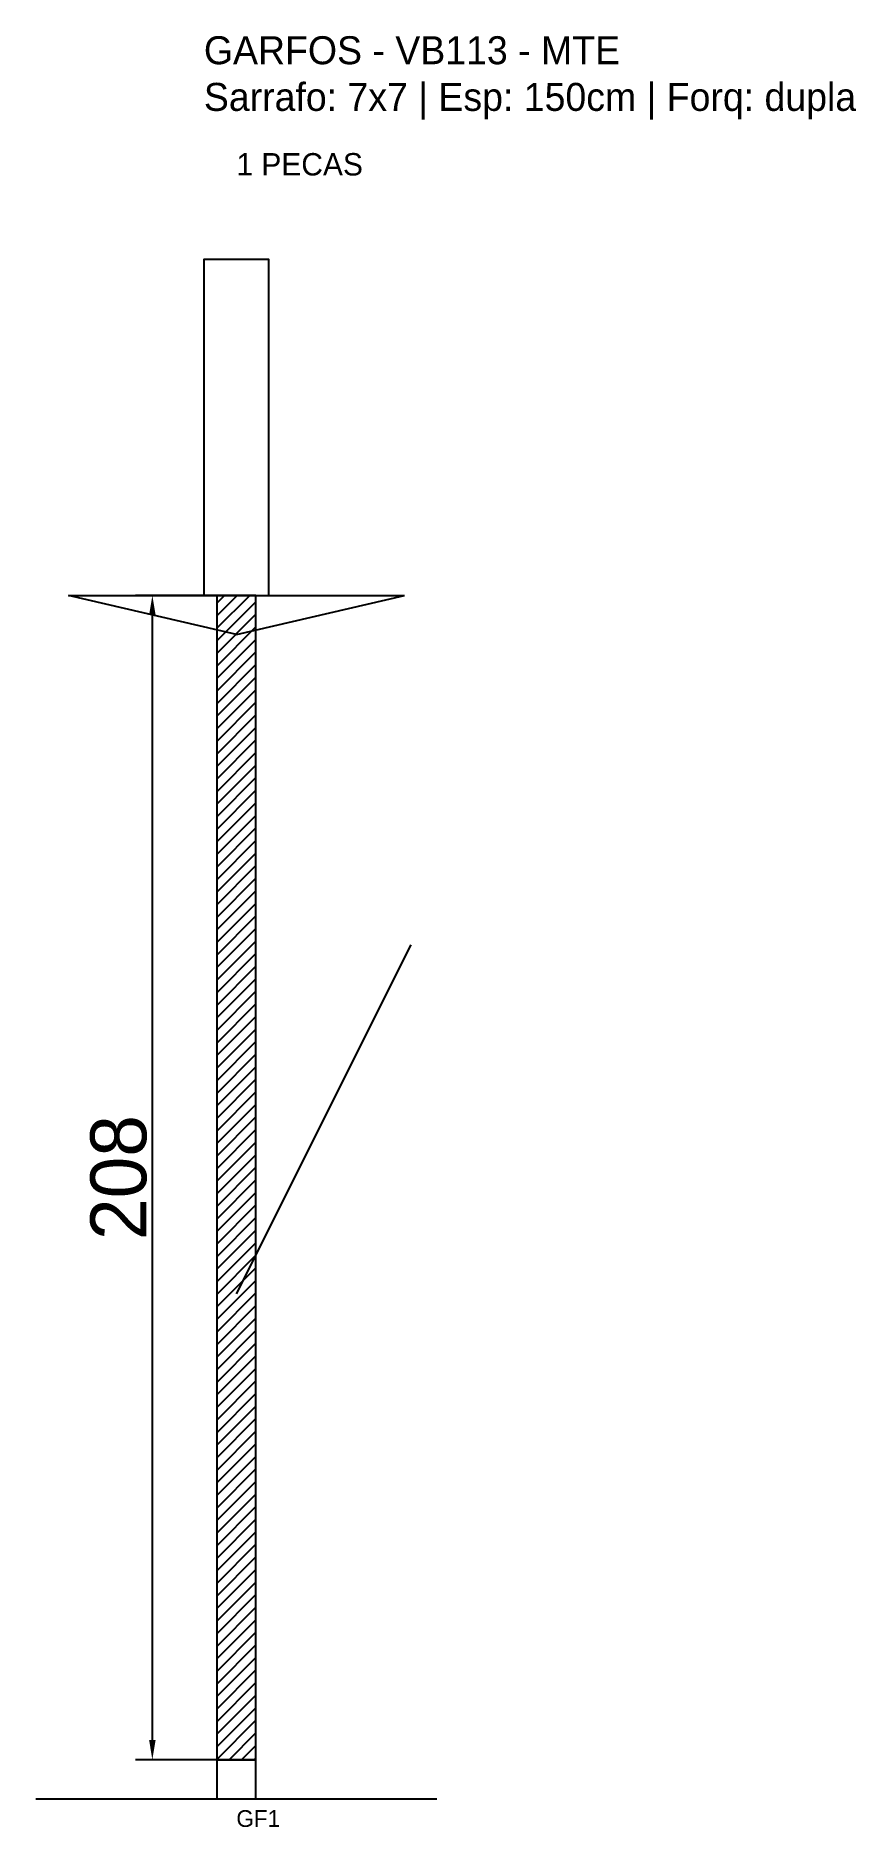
# Model space of a CAD drawing. Header units: metres. Extents: x -30 to 116, y -12 to 308.
import ezdxf

# ---------------------------------------------------------------- set-up
doc = ezdxf.new("R2010")
doc.units = ezdxf.units.M
for name, color, linetype in [('BARRA_ANCORAGEM', 1, 'Continuous'), ('COTA', 241, 'Continuous'), ('GARFOS OK', 3, 'Continuous'), ('NOME DA VIGA', 6, 'Continuous'), ('SARR_7x7', 40, 'Continuous'), ('VIGAS', 3, 'Continuous')]:
    doc.layers.add(name, color=color, linetype=linetype)
doc.dimstyles.new('EZ DXF', dxfattribs={"dimtxt": 10, "dimasz": 3.5, "dimexe": 3, "dimexo": 1.5, "dimgap": 1, "dimtad": 1, "dimdec": 1, "dimdsep": 46, "dimcen": 2.5, "dimazin": 3, "dimtfac": 1, "dimtmove": 0, "dimatfit": 3})

msp = doc.modelspace()

# ---------------------------------------------------------------- hatches: boundary and pattern name
at = {"layer": 'COTA'}
h = msp.add_hatch(dxfattribs=at)
h.set_pattern_fill('ANSI31', scale=0.5)
h.paths.add_polyline_path([(2.3, 0), (9.3, 0), (9.3, 208), (2.3, 208)])

# ---------------------------------------------------------------- linework, layer by layer
at = {"layer": 'BARRA_ANCORAGEM'}
msp.add_line((5.8, 83.2), (37, 145.6), dxfattribs=at)
at = {"layer": 'GARFOS OK'}
for p, q in [((5.8, 201), (-24.2, 208)), ((-24.2, 208), (35.8, 208)), ((5.8, 201), (35.8, 208))]:
    msp.add_line(p, q, dxfattribs=at)
at = {"layer": 'GARFOS OK', "linetype": 'CONTINUOUS'}
msp.add_line((-30, -7), (41.6, -7), dxfattribs=at)
at = {"layer": 'GARFOS OK'}
msp.add_lwpolyline([(2.3, 0), (9.3, 0), (9.3, 208), (2.3, 208), (2.3, 0)], dxfattribs=at)
at = {"layer": 'SARR_7x7'}
msp.add_lwpolyline([(2.3, -7), (9.3, -7), (9.3, 0), (2.3, 0), (2.3, -7)], dxfattribs=at)
at = {"layer": 'VIGAS'}
msp.add_lwpolyline([(0, 208), (11.6, 208), (11.6, 268), (0, 268), (0, 208)], dxfattribs=at)

# ---------------------------------------------------------------- texts
at = {"layer": 'NOME DA VIGA'}
for s, height, p in [('1 PECAS', 4, (5.8, 283)), ('GF1', 3, (5.8, -12))]:
    msp.add_text(s, height=height, dxfattribs=at).set_placement(p)
at = {"layer": 'NOME DA VIGA', "insert": (0, 293), "char_height": 5, "attachment_point": 7}
msp.add_mtext('GARFOS - VB113 - MTE\\PSarrafo: 7x7 | Esp: 150cm | Forq: dupla', dxfattribs=at)

# ---------------------------------------------------------------- dimensions: what is measured, and where the dimension line sits
at = {"layer": 'COTA'}
msp.add_linear_dim(base=(-9.2, 0), p1=(5.8, 0), p2=(5.8, 208), angle=90, dimstyle='EZ DXF', dxfattribs=at).render()

doc.saveas('drawing.dxf')
